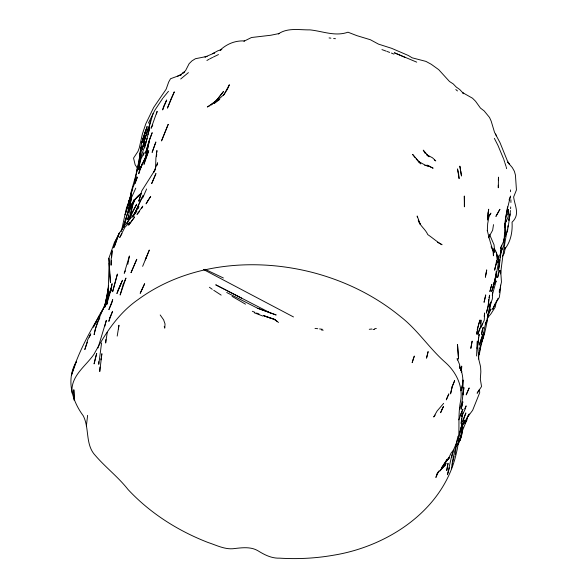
<?xml version="1.0" encoding="UTF-8"?>
<svg xmlns="http://www.w3.org/2000/svg" width="588" height="588" viewBox="0 0 588 588"><rect width="100%" height="100%" fill="white"/><g stroke="black" fill="none" stroke-linecap="round" stroke-linejoin="round"><path stroke-width="0.88" d="M477.169 341.459L476.589 355.961M498.301 185.183L498.301 187.785L498.477 177.142L498.345 180.097M72.162 393.262C70.075 376.188 85.532 366.552 94.014 354.204C105.171 333.616 118.203 313.441 137.79 299.784C187.366 263.284 254.097 257.419 312.507 272.45C344.399 280.755 374.762 295.463 400.281 316.418C417.333 329.508 428.939 347.905 444.94 362.068C456.126 371.785 463.528 386.536 460.47 401.575C457.273 418.2 460.838 435.267 456.655 451.79C444.565 509.37 388.47 546.414 333.205 555.263C315.528 558.357 297.499 559.247 279.587 558.152C271.502 558.482 264.35 554.727 257.676 550.596C250.789 546.649 242.499 547.641 234.95 548.494C225.513 550.059 216.781 545.333 208.093 542.504C178.017 530.868 150.05 513.155 128.008 489.481C118.306 477.089 105.7 467.519 95.462 455.634C84.973 444.697 89.707 428.373 83.246 415.782C71.883 400.494 65.871 379.297 76.271 361.841L71.545 374.982C77.763 353.829 88.369 334.249 99.578 315.322M461.323 372.358L461.69 366.089L461.47 372.3M492.538 292.185L492.391 298.792L490.01 305.767L490.789 302.1C490.649 309.538 487.07 316.212 486.496 323.613M500.623 272.171L500.579 273.92C502.255 259.822 504.166 245.74 506.907 231.731M478.404 355.409L478.448 353.895M107.053 297.638L107.112 295.882M496.118 271.641L495.912 277.382L491.678 291.486C495.096 281.108 497.257 270.252 498.947 259.484L498.242 262.072M155.467 169.947L155.916 157.966L156.93 150.521L156.812 152.277M99.975 367.081L99.762 371.52L101.886 353.697L101.437 356.372M107.81 293.434L107.898 291.729L107.582 293.39M487.327 230.687L487.68 223.683L488.966 216.627L490.921 213.121L488.834 216.061M476.927 331.551L476.787 334.241L477.934 327.112L479.926 320.026L477.184 329.868M483.307 332.896L483.049 337.813L478.294 356.431M499.425 289.796L499.3 292.229L501.454 282.005L500.667 270.421M510.605 208.725L510.693 206.939M479.146 352.896L478.389 359.048M480.778 323.635L480.991 320.012L480.624 327.259L477.794 334.271L479.786 328.075M477.375 347.604L478.639 337.843M105.884 339.489L105.656 343.039L107.273 332.338M156.533 156.665L156.702 154.034M130.573 201.706L131.117 194.047L127.986 212.084L122.26 229.261M111.426 260.675L111.095 265.239L110.97 261.315L112.146 250.635L111.691 257.022M143.582 146.265L144.854 141.186L141.245 151.461L139.746 161.384M461.389 426.881L461.124 430.541L463.44 419.942L465.887 412.923L462.315 421.692M108.148 292.92L109.14 262.549L109.684 272.604M488.701 299.549L488.194 305.87L486.401 312.97L488.194 305.87L489.642 295.147L488.988 297.771M496.706 260.396L494.64 270.186L495.25 267.253M144.141 143.398L144.361 140.841L148.602 127.126L142.208 147.794L142.311 149.587M461.602 418.053L461.146 423.522L462.778 412.805L461.778 416.253L465.079 409.351L466.137 405.852L464.682 408.866M107.707 293.537L107.898 291.729M108.258 289.546L108.53 286.951M480.447 345.898L479.735 352.263L478.323 356.13M509.811 214.936L508.796 220.316L510.068 213.885M455.2 454.833L456.031 447.571L460.61 437.487L462.543 430.401L466.828 420.001L467.975 415.826M509.73 216.84L510.45 210.519M86.392 425.859L87.619 415.334M130.146 198.083L130.676 193.533L137.32 170.145M101.592 342.914L98.777 364.325L98.733 361.664M108.266 289.774L108.457 288.186L104.473 307.34M499.227 263.85L498.462 270.179C500.307 263.071 499.675 255.457 502.211 248.599M106.009 304.224L108.412 289.436M451.533 468.776L452.451 461.462L457.927 436.296M484.181 316.418L484.637 312.956L484.269 320.181L481.05 327.207L482.535 323.598M507.562 206.844L505.305 220.235L504.916 227.46C505.254 216.774 507.922 206.292 510.582 196.024L509.054 200.008M451.819 457.523C451.907 450.665 456.531 445.16 457.736 438.582M459.257 440.831L459.581 438.56M480.44 345.729L480.029 348.669L482.594 334.337L481.844 337.799M111.147 291.067L111.676 287.429L106.553 304.856L107.729 302.68M509.48 218.486L507.437 231.165L504.342 237.927L503.842 245.321L500.902 252.12L500.145 257.529M478.904 336.057L479.169 334.278L477.213 348.574L477.544 344.913L478.911 359.922L480.572 366.684L480.844 371.756L480.33 379.201L481.543 386.522L477.111 393.254L479.521 389.337L479.698 392.71L472.634 410.306L467.717 416.833L469.268 414.003L466.093 420.03L466.975 417.715M462.139 385.441L460.977 390.785C463.932 383.92 463.124 376.136 460.867 369.249L461.095 370.83M462.411 383.633L462.947 380.01C462.976 389.829 463.712 400.053 459.603 409.233M499.469 262.042L499.741 260.234M141.142 147.103L138.944 161.288L139.496 163.471M426.498 358.335L428.13 351.558L426.697 357.489M493.523 224.616L492.634 230.253L488.4 237.861M129.874 207.079L131.33 198.046L135.777 188.145M118.372 328.949L118.974 325.23L117.203 336.093M157.216 165.206L157.613 162.766L153.475 172.688L154.35 171.226M100.849 359.952L101.143 358.166M140.73 150.425L138.959 161.141L136.379 171.667L136.416 173.497M130.734 196.451L131.815 190.196L130.712 196.532M138.981 165.875L139.606 162.288L137.585 169.285L140.231 160.656M452.216 465.108L452.503 463.491M452.782 461.881L454.186 456.104M108.567 285.739L105.619 303.967L106.053 302.364M111.61 286.334L112.08 283.681C108.729 301.651 97.343 316.763 94.124 334.638L95.543 328.471L97.909 321.959M505.283 247.644L504.239 253.406L502.475 256.103M123.458 227.644L126.736 217.288M462.616 430.093L461.257 437.303L459.353 441.691L461.778 433.856L459.353 441.691M503.644 241.484L503.945 239.882M504.247 238.272L504.555 236.663M131.33 198.046C129.581 207.931 125.92 217.303 123.921 227.144M126.927 223.447L136.703 204.19L131.896 212.841L129.507 219.375C131.3 209.953 132.153 198.656 141.429 193.327M135.468 180.053L134.77 183.662C135.99 167.793 142.781 153.292 147.14 138.239M135.821 178.252L136.166 176.451M498.279 258.213L498.749 255.809L498.639 259.631L497.352 263.027M141.12 147.926L141.465 146.125M138.922 165.816L139.606 162.288M127.794 264.343L129.419 255.971L124.23 273.288L125.384 270.877M507.069 230.834L507.422 229.041M507.775 227.247L508.128 225.454M496.382 301.21L495.184 307.215L490.973 313.801L487.121 318.395M147.426 150.138L149.639 139.282L152.189 132.667L148.514 142.811L145.515 153.255L149.639 139.282L145.589 157.209L139.459 170.285L138.731 173.769L142.369 163.633L139.459 170.285L140.855 166.889L145.589 157.209L147.191 151.02M460.999 427.028L458.728 437.737M461.367 425.242L461.734 423.456L461.404 427.153L459.493 434.04M107.589 293.272L107.957 291.494M137.739 169.381L138.525 165.845L137.585 169.285M129.507 219.375L130.896 213.341M131.095 212.459L133.307 202.794L134.417 201.486M494.611 280.741L492.979 288.069L496.154 273.802L495.912 277.382L496.875 273.729L494.861 279.962M507.731 214.848L508.282 209.468L508.194 216.84L505.041 223.712L505.033 234.7L503.357 241.889L500.469 248.709L501.667 245.159M104.377 307.12L107.031 295.94M142.414 141.826L143.685 136.548L141.51 143.509L139.804 154.328L140.157 158.04M150.624 120.253L148.058 130.852L153.101 113.462M444.925 465.858L445.807 462.219L449.004 457.89M107.097 301.776L109.045 293.875L107.156 300.931L100.511 313.808M490.598 288.693L489.885 291.582L491.825 284.504L490.774 287.973M144.927 135.233L143.678 144.339L144.795 133.395L147.11 126.449L145.368 133.476M147.941 134.733L149.705 127.655L144.641 147.97M121.29 231.591L126.56 207.623L129.551 199.986M489.576 234.524L494.067 244.873L494.758 252.318L494.383 248.797C498.132 253.987 497.882 260.844 495.405 266.518M156.474 113.962L157.15 111.323L151.116 128.25L152.777 125.06M111.801 303.092L112.727 299.586L108.868 309.641L111.441 303.915M104.73 326.428L106.347 320.313L97.983 347.978M132.124 204.19L132.594 202.434L129.992 209.181L127.618 219.794L128.97 215.539M492.252 295.169L496.184 280.976L495.361 282.615M489.811 309.156C486.746 319.732 486.195 330.963 481.932 341.246C484.137 334.344 483.85 326.752 487.018 320.107L485.24 323.856M143.384 155.217L144.119 152.623L140.914 159.047L138.393 169.726L139.79 166.367M449.438 467.805L447.439 474.766L451.437 456.986L453.186 451.79M135.336 182.986L137.379 177.084L133.094 187.013L125.119 214.804L129.735 200.082M128.324 212.084L129.073 209.468M483.123 336.887L483.953 333.999L481.829 340.966M138.408 208.255L138.893 206.586L132.55 217.06L136.85 211.349M461.778 416.253L462.638 413.357M504.181 236.288L505.776 231.011L505.033 234.7L505.041 223.712L506.503 220.184M140.892 194.444L138.783 201.214L141.811 190.813L155.548 169.087M144.758 133.16L141.51 143.509L145.824 129.772M487.496 316.587L490.546 302.269L489.525 305.378M497.58 299.41L492.626 309.31L495.081 303.717M497.904 298.41L497.066 301.027L499.33 297.285L500.594 288.502L500.484 285.136M104.774 306.885L111.455 287.216M87.318 342.238L84.812 349.581L87.95 339.247L90.758 333.822L89.376 337.189M458.008 444.587C462.469 436.833 459.985 427.38 465.159 420.038L461.852 426.866L461.565 430.416L462.925 426.844L461.352 430.659M118.166 290.141L116.902 293.574L122.466 280.263L118.166 290.141L121.003 283.629M109.75 273.516L110.426 282.6L108.905 258.191L114.462 242.315L118.629 235.428M458.787 419.847L462.903 409.197L460.095 415.495M105.156 306.039L106.825 301.784M505.158 247.511L504.342 249.599C510.774 242.013 512.633 231.826 512.052 222.213C520.343 214.407 514.816 206.116 513.633 197.002L516.44 189.975L515.433 175.048L514.382 171.292L512.361 167.661L507.679 162.134L509.384 164.17L507.282 160.612L500.065 142.788L494.537 132.351L491.193 121.165L489.532 117.475L484.145 110.904L480.462 108.089L475.56 101.261L472.502 98.211L462.558 92.595L463.697 93.742L459.743 89.523L456.141 86.98L453.23 83.915L449.497 81.497L438.699 69.649L431.291 64.305L425.94 61.395L412.181 57.822L408.344 55.5L391.601 48.304L378.466 44.115L370.403 39.749L356.798 35.625L347.986 32.2C335.131 36.772 322.584 31.149 309.92 29.878C299.314 30.039 287.701 27.482 278.374 33.891L279.498 33.457L270.833 35.243L251.517 37.507L243.932 41.233M228.144 87.803L229.357 84.738L223.506 95.388M115.424 243.601L113.712 247.827C116.064 233.605 126.795 223.396 135.218 212.481C137.915 206.785 139.848 200.802 143.251 195.436L134.123 214.399M146.721 256.324L145.251 259.947L149.323 250.04L142.634 266.349M130.338 197.494L128.956 200.853L130.352 197.472M104.715 307.531L105.671 305.231M142.656 198.068L146.618 188.976M141.774 208.27L142.744 206.16L136.989 214.392L139.356 211.702M148.397 123.127L154.806 110.287L162.854 98.159M98.211 321.144L99.85 317.887M487.856 315.028L491.024 309.141L487.57 314.999M126.633 224.006L127.464 222.492M121.959 233.679L119.687 237.515L124.869 227.343L129.727 222.257L128.735 223.653M96.895 321.217L93.323 327.141L100.056 313.933L105.531 305.194M464.674 423.558L466.828 420.001L464.638 422.853M446.057 463.484L444.506 466.041L439.567 471.238L445.888 463.542M227.835 88.567L224.359 94.109L214.311 103.341L219.758 99.409M449.114 457.876L445.344 462.095L447.321 459.228L441.235 468.415L445.344 462.095L449.085 457.868L448.078 459.316L451.172 452.936L453.495 450.18M435.216 415.069L433.694 416.988L437.082 411.034L443.653 403.368M163.317 97.579L168.477 91.28M140.51 194.297L134.806 199.494L138.195 196.451M140.223 194.621L141.583 193.401M180.7 78.998L188.41 72.618M212.9 103.503L210.857 105.068L217.501 99.218L223.447 91.544L215.627 101.408L207.321 106.987L209.718 105.767M137.482 168.271L135.152 164.787L133.549 158.091L137.982 151.388L139.253 147.956L142.406 133.976L145.809 123.759L153.659 107.479L166.139 89.214L168.683 82.026L170.542 78.733L179.274 75.536L184.338 72.067L182.625 73.279L185.514 70.714L189.145 63.666L191.96 60.88L195.4 58.727L207.086 56.397L204.962 57.021L214.458 52.993L212.702 53.677L217.81 50.803L221.852 49.48L220.155 50.105C226.975 43.902 235.163 40.432 244.564 40.947M206.903 60.476L209.005 59.285M209.703 58.888L212.613 57.426M213.341 57.058L218.486 54.552M179.274 75.536L181.618 74.58L177.664 76.109M369.271 329.302L371.925 329.001M374.571 328.699L376.335 328.494M373.027 329.581L374.696 329.42M329.074 37.933L330.897 38.161M333.631 38.492L335.454 38.712M315.021 328.391L317.748 328.721M319.571 328.942L322.305 329.273M321.46 329.971L323.179 330.213M424.756 165.287L429.681 166.463L433.121 168.205L426.859 165.125L429.681 166.463L425.337 165.213L418.318 161.369L416.135 158.87M269.4 317.785L272.024 318.623M272.898 318.902L275.522 319.747M257.676 308.274L276.029 314.933L257.676 308.274L226.689 292.493M277.102 321.276L274.199 319.277L264.526 315.999M273.119 318.931L263.461 315.609L268.532 317.498M262.887 316.072L254.303 312.801M381.943 49.598L386.25 51.163M387.11 51.472L389.69 52.413M391.395 53.067L393.931 54.103M252.311 311.28L254.847 312.309M256.537 313L259.073 314.029M404.948 57.337L394.386 52.795L416.723 62.152M205.131 269.326L223.381 277.992M241.55 298.087L215.737 284.812L270.87 313.22M203.455 269.48L293.493 316.947M426.418 154.556L432.54 157.819L435.752 160.914L434.363 159.965M437.516 242.307L442.058 244.74C436.943 241.844 432.672 237.912 427.77 234.59C425.469 229.136 420.016 226.035 418.208 220.088M232.062 296.359L245.512 304.172M221.161 295.117L213.738 290.288M428.093 155.71L429.49 156.658M209.431 287.26L212.268 289.318M274.199 319.277L278.521 322.474M427.006 155.203L429.027 156.79L423.242 150.131L425.256 153.483M455.818 89.545L457.464 90.956M419.575 162.619L418.318 161.369L420.824 163.883L412.636 154.416L415.099 157.613M160.201 314.97L163.626 319.843L165.044 323.981L164.765 328.148L164.25 326.465M495.522 134.049L496.47 135.806M494.346 138.364L497.911 145.28L503.504 158.657M418.869 221.5L420.332 224.418L417.164 215.994L417.465 217.648M459.61 367.088L461.808 371.645L459.507 366.155M491.12 246.784L493.685 252.164L493.405 255.795L492.913 248.408L493.685 252.164C490.914 245.093 489.054 237.728 487.276 230.356M459.551 366.986L460.117 368.566L459.654 364.751L457.155 358.555L457.442 360.025M503.776 159.37L504.695 162.222M504.923 162.942L506.07 166.507M506.253 167.227L506.628 168.668M497.051 255.802L496.39 252.406L497.397 259.492M510.45 189.909L510.582 191.71M108.905 258.191L109.096 261.682M510.891 199.795L510.921 202.485M464.417 202.39L464.395 206.822L464.314 196.017L464.417 202.39M488.04 213.04L487.503 220.037L488.687 209.218L488.04 213.04M463.881 387.661L463.028 394.849L463.881 387.661M486.71 270.039L485.379 277.11L486.71 270.039M501.263 248.658L500.02 255.854L501.263 248.658M499.344 270.429L497.676 277.338L499.344 270.429M482.138 330.699L481.513 334.359L483.233 327.244L482.138 330.699M472.12 341.209L470.856 348.272L472.12 341.209M447.365 466.96L446.733 470.532L448.034 463.278L447.365 466.96M485.717 295.044L484.093 302.166L485.717 295.044M452.223 386.544L450.577 393.784L452.223 386.544L454.627 380.723L452.223 386.544M462.807 401.927L461.176 409.101L462.807 401.927M95.712 356.872L94.08 363.891L96.704 353.439L95.712 356.872M117.372 274.177L112.631 291.692L117.372 274.177M144.905 160.811L144.001 164.339L148.72 150.682L144.905 160.811M109.736 317.865L108.824 321.393L112.58 311.272L109.736 317.865M481.66 337.96L479.235 344.994L481.66 337.96M123.142 284.555L120.128 295.036L125.957 278.065L123.142 284.555M155.835 142.098L152.152 152.277L155.835 142.098M163.67 106.362L162.626 109.919L166.691 99.967L163.67 106.362M413.577 357.879L412.166 362.656L414.364 356.056L413.577 357.879M116.233 240.933L114.954 245.196L119.268 233.017L116.233 240.933M131.036 205.712L129.992 209.181L134.402 199.31L131.036 205.712M436.987 473.979L435.884 477.471L438.78 471.061L436.987 473.979M136.747 259.33L131.036 272.641L136.747 259.33M168.197 124.362L161.56 140.819L168.197 124.362M171.38 98.13L167.426 108.126L174.313 91.838L171.38 98.13M447.534 396.76L446.285 399.891L448.872 393.872L447.534 396.76M155.908 173.673L151.704 183.522L155.908 173.673M467.6 391.476L466.166 394.915L469.195 387.926L467.6 391.476M442.102 409.233L440.603 412.732L443.448 406.543L442.102 409.233M141.811 289.81L140.194 293.339L144.655 283.688L141.811 289.81M499.874 209.335L495.978 216.281L499.874 209.335M147.823 200.765L146.052 203.867L150.704 196.363L147.823 200.765M134.623 217.009L128.721 225.064L134.623 217.009M458.655 174.349L457.53 168.918L459.118 178.642L458.655 174.349M460.808 171.902L459.845 166.117L461.484 176.018L460.808 171.902M458.537 358.923L457.53 344.73L458.537 358.923M74.235 400.193L73.838 389.873L74.235 400.193"/></g></svg>
